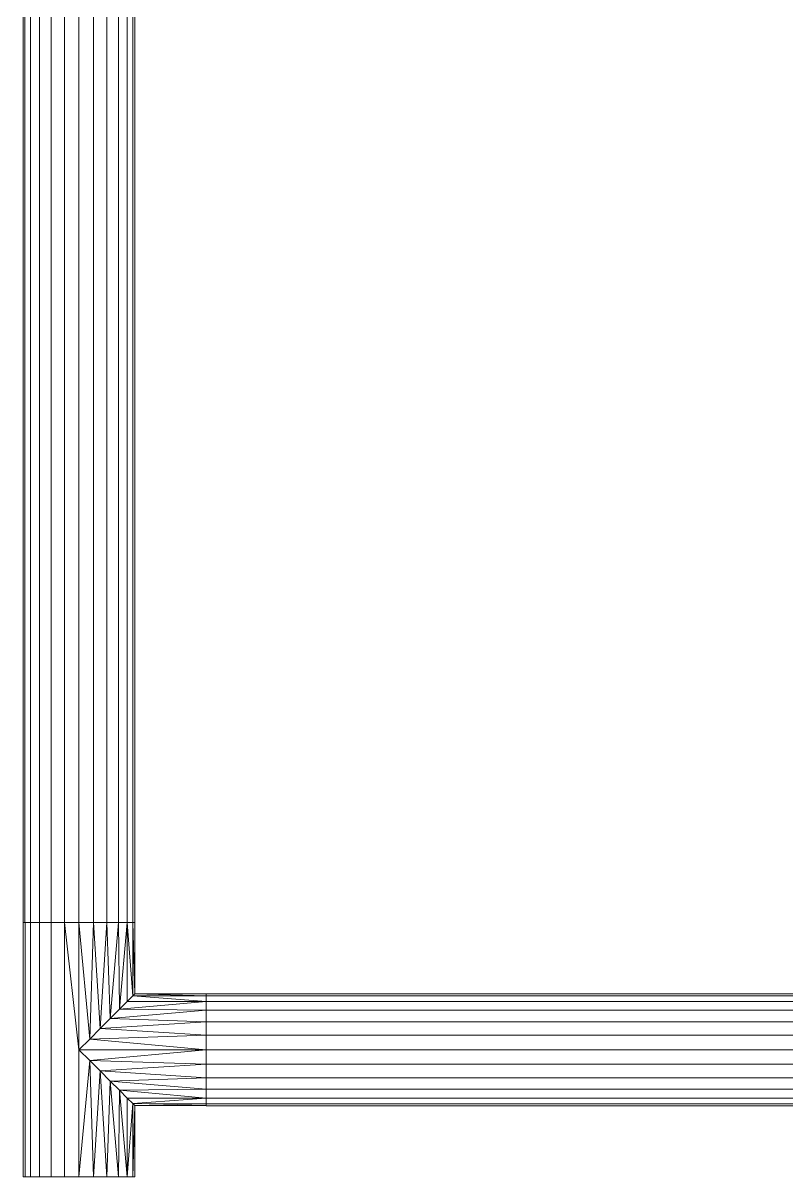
# Model space of a CAD drawing. Header units: inches. Extents: x -3325 to -59, y 5 to 733.
# Drawn here: x -634.7 to -625.71, y 136.16 to 149.74 of the extents above; entities that cross this region are included whole.
import ezdxf

# ---------------------------------------------------------------- set-up
doc = ezdxf.new("R2010")
doc.units = ezdxf.units.IN
doc.header["$MEASUREMENT"] = 0
doc.layers.add('P-PIPE', color=10, linetype='Continuous', lineweight=9)

# ---------------------------------------------------------------- blocks, each defined once
blk = doc.blocks.new('Tee - Welded - Generic - Standard-1086689-06 - Fifth Level')
at = {"layer": 'P-PIPE'}
mesh = blk.add_polyface(dxfattribs=at)
corners = [(-1.496, -0.657), (-1.496, -0.635, 0.17), (-1.496, -0.569, 0.329), (-1.496, -0.465, 0.465), (-1.496, -0.329, 0.569), (-1.496, -0.17, 0.635), (-1.496, 0, 0.657), (-1.496, 0.17, 0.635), (-1.496, 0.329, 0.569), (-1.496, 0.465, 0.465), (-1.496, 0.569, 0.329), (-1.496, 0.635, 0.17), (-1.496, 0.657), (-1.496, 0.635, -0.17), (-1.496, 0.569, -0.329), (-1.496, 0.465, -0.465), (-1.496, 0.329, -0.569), (-1.496, 0.17, -0.635), (-1.496, 0, -0.657), (-1.496, -0.17, -0.635), (-1.496, -0.329, -0.569), (-1.496, -0.465, -0.465), (-1.496, -0.569, -0.329), (-1.496, -0.635, -0.17)]
mesh.append_faces([[corners[k] for k in face] for face in [(20, 17, 18, 19)]], dxfattribs={"vtx0": -1})
mesh.append_faces([[corners[k] for k in face] for face in [(23, 17, 20), (11, 23, 8, 10)]], dxfattribs={"vtx0": -1, "vtx1": -1, "vtx2": -1})
mesh.append_faces([[corners[k] for k in face] for face in [(17, 23, 11, 14)]], dxfattribs={"vtx0": -1, "vtx1": -1, "vtx2": -1, "vtx3": -1})
mesh.append_faces([[corners[k] for k in face] for face in [(16, 17, 14, 15), (9, 10, 8)]], dxfattribs={"vtx1": -1})
mesh.append_faces([[corners[k] for k in face] for face in [(7, 8, 3, 6)]], dxfattribs={"vtx1": -1, "vtx2": -1})
mesh.append_faces([[corners[k] for k in face] for face in [(23, 0, 3, 8)]], dxfattribs={"vtx1": -1, "vtx2": -1, "vtx3": -1})
mesh.append_faces([[corners[k] for k in face] for face in [(12, 13, 14, 11)]], dxfattribs={"vtx2": -1})
mesh.append_faces([[corners[k] for k in face] for face in [(20, 21, 22, 23), (0, 1, 2, 3), (3, 4, 5, 6)]], dxfattribs={"vtx3": -1})
mesh = blk.add_polyface(dxfattribs=at)
corners = [(-1.496, 0.657), (-1.496, 0.635, 0.17), (-1.496, 0.569, 0.329), (-1.496, 0.465, 0.465), (-1.496, 0.329, 0.569), (-1.496, 0.17, 0.635), (-1.496, 0, 0.657), (-1.496, -0.17, 0.635), (-1.496, -0.329, 0.569), (-1.496, -0.465, 0.465), (-1.496, -0.569, 0.329), (-1.496, -0.635, 0.17), (-1.496, -0.657), (-0.657, -0.657), (-0.634, -0.634, 0.175), (-0.569, -0.569, 0.329), (-0.477, -0.477, 0.452), (-0.369, -0.369, 0.545), (-0.25, -0.25, 0.608), (-0.126, -0.126, 0.645), (0, 0, 0.657), (0.126, -0.126, 0.645), (0.25, -0.25, 0.608), (0.369, -0.369, 0.545), (0.477, -0.477, 0.452), (0.569, -0.569, 0.329), (0.634, -0.634, 0.175), (0.657, -0.657), (1.496, -0.657), (1.496, -0.635, 0.17), (1.496, -0.569, 0.329), (1.496, -0.465, 0.465), (1.496, -0.329, 0.569), (1.496, -0.17, 0.635), (1.496, 0, 0.657), (1.496, 0.17, 0.635), (1.496, 0.329, 0.569), (1.496, 0.465, 0.465), (1.496, 0.569, 0.329), (1.496, 0.635, 0.17), (1.496, 0.657)]
mesh.append_faces([[corners[k] for k in face] for face in [(13, 11, 12)]], dxfattribs={"vtx0": -1})
mesh.append_faces([[corners[k] for k in face] for face in [(27, 29, 26), (25, 30, 24), (11, 14, 10), (9, 17, 8), (16, 10, 15), (23, 32, 22), (21, 34, 20), (22, 33, 21), (33, 22, 32), (19, 7, 18), (7, 19, 6)]], dxfattribs={"vtx0": -1, "vtx1": -1})
mesh.append_faces([[corners[k] for k in face] for face in [(30, 25, 26), (24, 30, 31), (8, 17, 18), (21, 33, 34), (18, 7, 8), (20, 5, 6)]], dxfattribs={"vtx0": -1, "vtx2": -1})
mesh.append_faces([[corners[k] for k in face] for face in [(20, 34, 35, 5)]], dxfattribs={"vtx0": -1, "vtx2": -1, "vtx3": -1})
mesh.append_faces([[corners[k] for k in face] for face in [(28, 29, 27)]], dxfattribs={"vtx1": -1})
mesh.append_faces([[corners[k] for k in face] for face in [(29, 30, 26), (31, 32, 23), (23, 24, 31), (13, 14, 11), (14, 15, 10), (16, 17, 9), (9, 10, 16), (19, 20, 6)]], dxfattribs={"vtx1": -1, "vtx2": -1})
mesh.append_faces([[corners[k] for k in face] for face in [(38, 39, 1, 2), (36, 37, 3, 4), (37, 38, 2, 3), (35, 36, 4, 5)]], dxfattribs={"vtx1": -1, "vtx3": -1})
mesh.append_faces([[corners[k] for k in face] for face in [(39, 40, 0, 1)]], dxfattribs={"vtx3": -1})
mesh = blk.add_polyface(dxfattribs=at)
corners = [(-1.496, -0.657), (-1.496, -0.635, -0.17), (-1.496, -0.569, -0.329), (-1.496, -0.465, -0.465), (-1.496, -0.329, -0.569), (-1.496, -0.17, -0.635), (-1.496, 0, -0.657), (-1.496, 0.17, -0.635), (-1.496, 0.329, -0.569), (-1.496, 0.465, -0.465), (-1.496, 0.569, -0.329), (-1.496, 0.635, -0.17), (-1.496, 0.657), (1.496, 0.657), (1.496, 0.635, -0.17), (1.496, 0.569, -0.329), (1.496, 0.465, -0.465), (1.496, 0.329, -0.569), (1.496, 0.17, -0.635), (1.496, 0, -0.657), (1.496, -0.17, -0.635), (1.496, -0.329, -0.569), (1.496, -0.465, -0.465), (1.496, -0.569, -0.329), (1.496, -0.635, -0.17), (1.496, -0.657), (0.657, -0.657), (0.634, -0.634, -0.175), (0.569, -0.569, -0.329), (0.477, -0.477, -0.452), (0.369, -0.369, -0.545), (0.25, -0.25, -0.608), (0.126, -0.126, -0.645), (0, 0, -0.657), (-0.126, -0.126, -0.645), (-0.25, -0.25, -0.608), (-0.369, -0.369, -0.545), (-0.477, -0.477, -0.452), (-0.569, -0.569, -0.329), (-0.634, -0.634, -0.175), (-0.657, -0.657)]
mesh.append_faces([[corners[k] for k in face] for face in [(1, 40, 0)]], dxfattribs={"vtx0": -1})
mesh.append_faces([[corners[k] for k in face] for face in [(33, 19, 32), (6, 34, 5), (32, 20, 31), (24, 27, 23), (27, 24, 26), (36, 4, 35), (3, 37, 2), (38, 2, 37), (21, 31, 20)]], dxfattribs={"vtx0": -1, "vtx1": -1})
mesh.append_faces([[corners[k] for k in face] for face in [(35, 4, 5), (6, 33, 34), (23, 28, 29), (29, 22, 23), (21, 30, 31), (23, 27, 28), (36, 3, 4), (3, 36, 37), (39, 1, 2)]], dxfattribs={"vtx0": -1, "vtx2": -1})
mesh.append_faces([[corners[k] for k in face] for face in [(13, 14, 11, 12)]], dxfattribs={"vtx1": -1})
mesh.append_faces([[corners[k] for k in face] for face in [(19, 20, 32), (34, 35, 5), (6, 7, 33), (21, 22, 30), (29, 30, 22), (39, 40, 1), (38, 39, 2)]], dxfattribs={"vtx1": -1, "vtx2": -1})
mesh.append_faces([[corners[k] for k in face] for face in [(18, 19, 33, 7)]], dxfattribs={"vtx1": -1, "vtx2": -1, "vtx3": -1})
mesh.append_faces([[corners[k] for k in face] for face in [(15, 16, 9, 10), (14, 15, 10, 11), (16, 17, 8, 9), (17, 18, 7, 8)]], dxfattribs={"vtx1": -1, "vtx3": -1})
mesh.append_faces([[corners[k] for k in face] for face in [(24, 25, 26)]], dxfattribs={"vtx2": -1})
mesh = blk.add_polyface(dxfattribs=at)
corners = [(1.496, -0.657), (1.496, -0.635, -0.17), (1.496, -0.569, -0.329), (1.496, -0.465, -0.465), (1.496, -0.329, -0.569), (1.496, -0.17, -0.635), (1.496, 0, -0.657), (1.496, 0.17, -0.635), (1.496, 0.329, -0.569), (1.496, 0.465, -0.465), (1.496, 0.569, -0.329), (1.496, 0.635, -0.17), (1.496, 0.657), (1.496, 0.635, 0.17), (1.496, 0.569, 0.329), (1.496, 0.465, 0.465), (1.496, 0.329, 0.569), (1.496, 0.17, 0.635), (1.496, 0, 0.657), (1.496, -0.17, 0.635), (1.496, -0.329, 0.569), (1.496, -0.465, 0.465), (1.496, -0.569, 0.329), (1.496, -0.635, 0.17)]
mesh.append_faces([[corners[k] for k in face] for face in [(7, 5, 6), (10, 8, 9), (4, 2, 3), (16, 14, 15), (23, 21, 22)]], dxfattribs={"vtx0": -1})
mesh.append_faces([[corners[k] for k in face] for face in [(1, 5, 0)]], dxfattribs={"vtx0": -1, "vtx1": -1})
mesh.append_faces([[corners[k] for k in face] for face in [(5, 10, 11, 0), (23, 12, 13, 21)]], dxfattribs={"vtx0": -1, "vtx2": -1, "vtx3": -1})
mesh.append_faces([[corners[k] for k in face] for face in [(21, 16, 17, 18)]], dxfattribs={"vtx0": -1, "vtx3": -1})
mesh.append_faces([[corners[k] for k in face] for face in [(7, 8, 10, 5), (13, 14, 16, 21)]], dxfattribs={"vtx1": -1, "vtx2": -1, "vtx3": -1})
mesh.append_faces([[corners[k] for k in face] for face in [(4, 5, 1, 2), (23, 0, 11, 12)]], dxfattribs={"vtx1": -1, "vtx3": -1})
mesh.append_faces([[corners[k] for k in face] for face in [(19, 20, 21, 18)]], dxfattribs={"vtx2": -1})
mesh = blk.add_polyface(dxfattribs=at)
corners = [(-0.657, -1.496), (-0.635, -1.496, 0.17), (-0.569, -1.496, 0.329), (-0.465, -1.496, 0.465), (-0.329, -1.496, 0.569), (-0.17, -1.496, 0.635), (0, -1.496, 0.657), (0.17, -1.496, 0.635), (0.329, -1.496, 0.569), (0.465, -1.496, 0.465), (0.569, -1.496, 0.329), (0.635, -1.496, 0.17), (0.657, -1.496), (0.657, -0.657), (0.634, -0.634, 0.175), (0.569, -0.569, 0.329), (0.477, -0.477, 0.452), (0.369, -0.369, 0.545), (0.25, -0.25, 0.608), (0.126, -0.126, 0.645), (0, 0, 0.657), (-0.126, -0.126, 0.645), (-0.25, -0.25, 0.608), (-0.369, -0.369, 0.545), (-0.477, -0.477, 0.452), (-0.569, -0.569, 0.329), (-0.634, -0.634, 0.175), (-0.657, -0.657)]
mesh.append_faces([[corners[k] for k in face] for face in [(13, 11, 12)]], dxfattribs={"vtx0": -1})
mesh.append_faces([[corners[k] for k in face] for face in [(22, 5, 21), (24, 3, 23), (8, 18, 7), (17, 9, 16)]], dxfattribs={"vtx0": -1, "vtx1": -1})
mesh.append_faces([[corners[k] for k in face] for face in [(24, 2, 3), (26, 1, 2), (22, 4, 5), (6, 20, 21), (21, 5, 6), (19, 6, 7), (16, 9, 10), (17, 8, 9), (6, 19, 20)]], dxfattribs={"vtx0": -1, "vtx2": -1})
mesh.append_faces([[corners[k] for k in face] for face in [(26, 27, 1), (3, 4, 23), (25, 26, 2), (24, 25, 2), (22, 23, 4), (10, 11, 14), (18, 19, 7), (17, 18, 8), (13, 14, 11), (15, 16, 10), (14, 15, 10)]], dxfattribs={"vtx1": -1, "vtx2": -1})
mesh.append_faces([[corners[k] for k in face] for face in [(27, 0, 1)]], dxfattribs={"vtx2": -1})
mesh = blk.add_polyface(dxfattribs=at)
corners = [(0.657, -1.496), (0.635, -1.496, -0.17), (0.569, -1.496, -0.329), (0.465, -1.496, -0.465), (0.329, -1.496, -0.569), (0.17, -1.496, -0.635), (0, -1.496, -0.657), (-0.17, -1.496, -0.635), (-0.329, -1.496, -0.569), (-0.465, -1.496, -0.465), (-0.569, -1.496, -0.329), (-0.635, -1.496, -0.17), (-0.657, -1.496), (-0.657, -0.657), (-0.634, -0.634, -0.175), (-0.569, -0.569, -0.329), (-0.477, -0.477, -0.452), (-0.369, -0.369, -0.545), (-0.25, -0.25, -0.608), (-0.126, -0.126, -0.645), (0, 0, -0.657), (0.126, -0.126, -0.645), (0.25, -0.25, -0.608), (0.369, -0.369, -0.545), (0.477, -0.477, -0.452), (0.569, -0.569, -0.329), (0.634, -0.634, -0.175), (0.657, -0.657)]
mesh.append_faces([[corners[k] for k in face] for face in [(13, 11, 12)]], dxfattribs={"vtx0": -1})
mesh.append_faces([[corners[k] for k in face] for face in [(22, 5, 21), (24, 3, 23), (8, 18, 7), (17, 9, 16)]], dxfattribs={"vtx0": -1, "vtx1": -1})
mesh.append_faces([[corners[k] for k in face] for face in [(24, 2, 3), (26, 1, 2), (22, 4, 5), (6, 20, 21), (21, 5, 6), (19, 6, 7), (16, 9, 10), (17, 8, 9), (6, 19, 20)]], dxfattribs={"vtx0": -1, "vtx2": -1})
mesh.append_faces([[corners[k] for k in face] for face in [(0, 1, 27)]], dxfattribs={"vtx1": -1})
mesh.append_faces([[corners[k] for k in face] for face in [(26, 27, 1), (3, 4, 23), (25, 26, 2), (24, 25, 2), (22, 23, 4), (10, 11, 14), (18, 19, 7), (17, 18, 8), (13, 14, 11), (15, 16, 10), (14, 15, 10)]], dxfattribs={"vtx1": -1, "vtx2": -1})
mesh = blk.add_polyface(dxfattribs=at)
corners = [(-0.657, -1.496), (-0.635, -1.496, -0.17), (-0.569, -1.496, -0.329), (-0.465, -1.496, -0.465), (-0.329, -1.496, -0.569), (-0.17, -1.496, -0.635), (0, -1.496, -0.657), (0.17, -1.496, -0.635), (0.329, -1.496, -0.569), (0.465, -1.496, -0.465), (0.569, -1.496, -0.329), (0.635, -1.496, -0.17), (0.657, -1.496), (0.635, -1.496, 0.17), (0.569, -1.496, 0.329), (0.465, -1.496, 0.465), (0.329, -1.496, 0.569), (0.17, -1.496, 0.635), (0, -1.496, 0.657), (-0.17, -1.496, 0.635), (-0.329, -1.496, 0.569), (-0.465, -1.496, 0.465), (-0.569, -1.496, 0.329), (-0.635, -1.496, 0.17)]
mesh.append_faces([[corners[k] for k in face] for face in [(16, 14, 15), (13, 11, 12)]], dxfattribs={"vtx0": -1})
mesh.append_faces([[corners[k] for k in face] for face in [(0, 3, 11, 13)]], dxfattribs={"vtx0": -1, "vtx1": -1, "vtx2": -1, "vtx3": -1})
mesh.append_faces([[corners[k] for k in face] for face in [(16, 0, 13, 14), (21, 0, 16, 17)]], dxfattribs={"vtx0": -1, "vtx1": -1, "vtx3": -1})
mesh.append_faces([[corners[k] for k in face] for face in [(5, 8, 9, 11)]], dxfattribs={"vtx0": -1, "vtx2": -1, "vtx3": -1})
mesh.append_faces([[corners[k] for k in face] for face in [(17, 18, 21)]], dxfattribs={"vtx1": -1, "vtx2": -1})
mesh.append_faces([[corners[k] for k in face] for face in [(6, 7, 8, 5), (9, 10, 11), (22, 23, 0, 21), (19, 20, 21, 18)]], dxfattribs={"vtx2": -1})
mesh.append_faces([[corners[k] for k in face] for face in [(3, 4, 5, 11)]], dxfattribs={"vtx2": -1, "vtx3": -1})
mesh.append_faces([[corners[k] for k in face] for face in [(0, 1, 2, 3)]], dxfattribs={"vtx3": -1})

msp = doc.modelspace()

# ---------------------------------------------------------------- linework, layer by layer
at = {"layer": 'P-PIPE', "color": 1}
for p, q in [((-634.044, 202.016, 1084), (-634.044, 139.153, 1084)), ((-634.044, 202.016, 1084), (-634.044, 139.153, 1084)), ((-634.044, 139.153, 1084), (-634.044, 136.161, 1084)), ((-632.548, 137.657, 1084), (-634.044, 137.657, 1084)), ((-619.961, 137.657, 1084), (-632.548, 137.657, 1084)), ((-619.961, 137.657, 1084), (-632.548, 137.657, 1084))]:
    msp.add_line(p, q, dxfattribs=at)

# ---------------------------------------------------------------- block references
at = {"layer": 'P-PIPE', "color": 1, "extrusion": (0, 0, -1), "rotation": 270}
msp.add_blockref('Tee - Welded - Generic - Standard-1086689-06 - Fifth Level', (634.044, 137.657, -1084), dxfattribs=at)

# ---------------------------------------------------------------- meshes
at = {"layer": 'P-PIPE', "color": 1}
mesh = msp.add_polyface(dxfattribs=at)
corners = [(-634.044, 202.016, 1084.657), (-634.215, 202.016, 1084.635), (-634.373, 202.016, 1084.569), (-634.509, 202.016, 1084.465), (-634.614, 202.016, 1084.329), (-634.68, 202.016, 1084.17), (-634.702, 202.016, 1084), (-634.702, 139.153, 1084), (-634.68, 139.153, 1084.17), (-634.614, 139.153, 1084.329), (-634.509, 139.153, 1084.465), (-634.373, 139.153, 1084.569), (-634.215, 139.153, 1084.635), (-634.044, 139.153, 1084.657)]
mesh.append_faces([[corners[k] for k in face] for face in [(8, 9, 4, 5), (3, 4, 9, 10), (11, 12, 1, 2), (2, 3, 10, 11)]], dxfattribs={"vtx1": -1, "vtx3": -1, "color": 1})
mesh.append_faces([[corners[k] for k in face] for face in [(6, 7, 8, 5)]], dxfattribs={"vtx2": -1, "color": 1})
mesh.append_faces([[corners[k] for k in face] for face in [(12, 13, 0, 1)]], dxfattribs={"vtx3": -1, "color": 1})
mesh = msp.add_polyface(dxfattribs=at)
corners = [(-634.702, 202.016, 1084), (-634.68, 202.016, 1083.83), (-634.614, 202.016, 1083.671), (-634.509, 202.016, 1083.535), (-634.373, 202.016, 1083.431), (-634.215, 202.016, 1083.365), (-634.044, 202.016, 1083.342), (-634.044, 139.153, 1083.342), (-634.215, 139.153, 1083.365), (-634.373, 139.153, 1083.431), (-634.509, 139.153, 1083.535), (-634.614, 139.153, 1083.671), (-634.68, 139.153, 1083.83), (-634.702, 139.153, 1084)]
mesh.append_faces([[corners[k] for k in face] for face in [(7, 8, 5, 6)]], dxfattribs={"vtx1": -1, "color": 1})
mesh.append_faces([[corners[k] for k in face] for face in [(8, 9, 4, 5), (3, 4, 9, 10), (11, 12, 1, 2), (2, 3, 10, 11)]], dxfattribs={"vtx1": -1, "vtx3": -1, "color": 1})
mesh.append_faces([[corners[k] for k in face] for face in [(12, 13, 0, 1)]], dxfattribs={"vtx3": -1, "color": 1})
mesh = msp.add_polyface(dxfattribs=at)
corners = [(-633.387, 202.016, 1084), (-633.409, 202.016, 1084.17), (-633.475, 202.016, 1084.329), (-633.58, 202.016, 1084.465), (-633.716, 202.016, 1084.569), (-633.874, 202.016, 1084.635), (-634.044, 202.016, 1084.657), (-634.044, 139.153, 1084.657), (-633.874, 139.153, 1084.635), (-633.716, 139.153, 1084.569), (-633.58, 139.153, 1084.465), (-633.475, 139.153, 1084.329), (-633.409, 139.153, 1084.17), (-633.387, 139.153, 1084)]
mesh.append_faces([[corners[k] for k in face] for face in [(7, 8, 5, 6)]], dxfattribs={"vtx1": -1, "color": 1})
mesh.append_faces([[corners[k] for k in face] for face in [(8, 9, 4, 5), (3, 4, 9, 10), (11, 12, 1, 2), (2, 3, 10, 11)]], dxfattribs={"vtx1": -1, "vtx3": -1, "color": 1})
mesh.append_faces([[corners[k] for k in face] for face in [(12, 13, 0, 1)]], dxfattribs={"vtx3": -1, "color": 1})
mesh = msp.add_polyface(dxfattribs=at)
corners = [(-634.044, 202.016, 1083.342), (-633.874, 202.016, 1083.365), (-633.716, 202.016, 1083.431), (-633.58, 202.016, 1083.535), (-633.475, 202.016, 1083.671), (-633.409, 202.016, 1083.83), (-633.387, 202.016, 1084), (-633.387, 139.153, 1084), (-633.409, 139.153, 1083.83), (-633.475, 139.153, 1083.671), (-633.58, 139.153, 1083.535), (-633.716, 139.153, 1083.431), (-633.874, 139.153, 1083.365), (-634.044, 139.153, 1083.342)]
mesh.append_faces([[corners[k] for k in face] for face in [(7, 8, 5, 6)]], dxfattribs={"vtx1": -1, "color": 1})
mesh.append_faces([[corners[k] for k in face] for face in [(8, 9, 4, 5), (3, 4, 9, 10), (11, 12, 1, 2), (2, 3, 10, 11)]], dxfattribs={"vtx1": -1, "vtx3": -1, "color": 1})
mesh.append_faces([[corners[k] for k in face] for face in [(12, 13, 0, 1)]], dxfattribs={"vtx3": -1, "color": 1})
mesh = msp.add_polyface(dxfattribs=at)
corners = [(-634.702, 139.153, 1084), (-634.68, 139.153, 1083.83), (-634.614, 139.153, 1083.671), (-634.509, 139.153, 1083.535), (-634.373, 139.153, 1083.431), (-634.215, 139.153, 1083.365), (-634.044, 139.153, 1083.342), (-633.874, 139.153, 1083.365), (-633.716, 139.153, 1083.431), (-633.58, 139.153, 1083.535), (-633.475, 139.153, 1083.671), (-633.409, 139.153, 1083.83), (-633.387, 139.153, 1084), (-633.409, 139.153, 1084.17), (-633.475, 139.153, 1084.329), (-633.58, 139.153, 1084.465), (-633.716, 139.153, 1084.569), (-633.874, 139.153, 1084.635), (-634.044, 139.153, 1084.657), (-634.215, 139.153, 1084.635), (-634.373, 139.153, 1084.569), (-634.509, 139.153, 1084.465), (-634.614, 139.153, 1084.329), (-634.68, 139.153, 1084.17)]
mesh.append_faces([[corners[k] for k in face] for face in [(5, 3, 4), (11, 9, 10), (9, 7, 8)]], dxfattribs={"vtx0": -1, "color": 1})
mesh.append_faces([[corners[k] for k in face] for face in [(21, 9, 13, 16), (9, 21, 3, 5)]], dxfattribs={"vtx0": -1, "vtx1": -1, "vtx2": -1, "vtx3": -1, "color": 1})
mesh.append_faces([[corners[k] for k in face] for face in [(17, 18, 19, 16), (14, 15, 16, 13), (23, 0, 1)]], dxfattribs={"vtx2": -1, "color": 1})
mesh.append_faces([[corners[k] for k in face] for face in [(19, 20, 21, 16), (21, 22, 23, 1), (1, 2, 3, 21), (5, 6, 7, 9), (11, 12, 13, 9)]], dxfattribs={"vtx2": -1, "vtx3": -1, "color": 1})
mesh = msp.add_polyface(dxfattribs=at)
corners = [(-632.548, 138.314, 1084), (-632.548, 138.292, 1083.83), (-632.548, 138.226, 1083.671), (-632.548, 138.122, 1083.535), (-632.548, 137.986, 1083.431), (-632.548, 137.827, 1083.365), (-632.548, 137.657, 1083.342), (-632.548, 137.487, 1083.365), (-632.548, 137.328, 1083.431), (-632.548, 137.192, 1083.535), (-632.548, 137.087, 1083.671), (-632.548, 137.022, 1083.83), (-632.548, 136.999, 1084), (-632.548, 137.022, 1084.17), (-632.548, 137.087, 1084.329), (-632.548, 137.192, 1084.465), (-632.548, 137.328, 1084.569), (-632.548, 137.487, 1084.635), (-632.548, 137.657, 1084.657), (-632.548, 137.827, 1084.635), (-632.548, 137.986, 1084.569), (-632.548, 138.122, 1084.465), (-632.548, 138.226, 1084.329), (-632.548, 138.292, 1084.17)]
mesh.append_faces([[corners[k] for k in face] for face in [(7, 4, 5, 6), (16, 14, 15)]], dxfattribs={"vtx0": -1, "color": 1})
mesh.append_faces([[corners[k] for k in face] for face in [(8, 4, 7)]], dxfattribs={"vtx0": -1, "vtx1": -1, "color": 1})
mesh.append_faces([[corners[k] for k in face] for face in [(3, 9, 21, 0), (21, 9, 14, 16)]], dxfattribs={"vtx0": -1, "vtx1": -1, "vtx2": -1, "vtx3": -1, "color": 1})
mesh.append_faces([[corners[k] for k in face] for face in [(9, 12, 13, 14)]], dxfattribs={"vtx0": -1, "vtx3": -1, "color": 1})
mesh.append_faces([[corners[k] for k in face] for face in [(11, 12, 9, 10)]], dxfattribs={"vtx1": -1, "color": 1})
mesh.append_faces([[corners[k] for k in face] for face in [(20, 21, 16, 19)]], dxfattribs={"vtx1": -1, "vtx2": -1, "color": 1})
mesh.append_faces([[corners[k] for k in face] for face in [(3, 4, 8, 9)]], dxfattribs={"vtx1": -1, "vtx3": -1, "color": 1})
mesh.append_faces([[corners[k] for k in face] for face in [(1, 2, 3, 0), (17, 18, 19, 16)]], dxfattribs={"vtx2": -1, "color": 1})
mesh.append_faces([[corners[k] for k in face] for face in [(21, 22, 23, 0)]], dxfattribs={"vtx3": -1, "color": 1})
mesh = msp.add_polyface(dxfattribs=at)
corners = [(-619.961, 137.657, 1084.657), (-619.961, 137.827, 1084.635), (-619.961, 137.986, 1084.569), (-619.961, 138.122, 1084.465), (-619.961, 138.226, 1084.329), (-619.961, 138.292, 1084.17), (-619.961, 138.314, 1084), (-632.548, 138.314, 1084), (-632.548, 138.292, 1084.17), (-632.548, 138.226, 1084.329), (-632.548, 138.122, 1084.465), (-632.548, 137.986, 1084.569), (-632.548, 137.827, 1084.635), (-632.548, 137.657, 1084.657)]
mesh.append_faces([[corners[k] for k in face] for face in [(8, 9, 4, 5), (3, 4, 9, 10), (11, 12, 1, 2), (2, 3, 10, 11)]], dxfattribs={"vtx1": -1, "vtx3": -1, "color": 1})
mesh.append_faces([[corners[k] for k in face] for face in [(6, 7, 8, 5)]], dxfattribs={"vtx2": -1, "color": 1})
mesh.append_faces([[corners[k] for k in face] for face in [(12, 13, 0, 1)]], dxfattribs={"vtx3": -1, "color": 1})
mesh = msp.add_polyface(dxfattribs=at)
corners = [(-619.961, 138.314, 1084), (-619.961, 138.292, 1083.83), (-619.961, 138.226, 1083.671), (-619.961, 138.122, 1083.535), (-619.961, 137.986, 1083.431), (-619.961, 137.827, 1083.365), (-619.961, 137.657, 1083.342), (-632.548, 137.657, 1083.342), (-632.548, 137.827, 1083.365), (-632.548, 137.986, 1083.431), (-632.548, 138.122, 1083.535), (-632.548, 138.226, 1083.671), (-632.548, 138.292, 1083.83), (-632.548, 138.314, 1084)]
mesh.append_faces([[corners[k] for k in face] for face in [(7, 8, 5, 6)]], dxfattribs={"vtx1": -1, "color": 1})
mesh.append_faces([[corners[k] for k in face] for face in [(8, 9, 4, 5), (3, 4, 9, 10), (11, 12, 1, 2), (2, 3, 10, 11)]], dxfattribs={"vtx1": -1, "vtx3": -1, "color": 1})
mesh.append_faces([[corners[k] for k in face] for face in [(12, 13, 0, 1)]], dxfattribs={"vtx3": -1, "color": 1})
mesh = msp.add_polyface(dxfattribs=at)
corners = [(-619.961, 136.999, 1084), (-619.961, 137.022, 1084.17), (-619.961, 137.087, 1084.329), (-619.961, 137.192, 1084.465), (-619.961, 137.328, 1084.569), (-619.961, 137.487, 1084.635), (-619.961, 137.657, 1084.657), (-632.548, 137.657, 1084.657), (-632.548, 137.487, 1084.635), (-632.548, 137.328, 1084.569), (-632.548, 137.192, 1084.465), (-632.548, 137.087, 1084.329), (-632.548, 137.022, 1084.17), (-632.548, 136.999, 1084)]
mesh.append_faces([[corners[k] for k in face] for face in [(7, 8, 5, 6)]], dxfattribs={"vtx1": -1, "color": 1})
mesh.append_faces([[corners[k] for k in face] for face in [(8, 9, 4, 5), (3, 4, 9, 10), (11, 12, 1, 2), (2, 3, 10, 11)]], dxfattribs={"vtx1": -1, "vtx3": -1, "color": 1})
mesh.append_faces([[corners[k] for k in face] for face in [(12, 13, 0, 1)]], dxfattribs={"vtx3": -1, "color": 1})
mesh = msp.add_polyface(dxfattribs=at)
corners = [(-619.961, 137.657, 1083.342), (-619.961, 137.487, 1083.365), (-619.961, 137.328, 1083.431), (-619.961, 137.192, 1083.535), (-619.961, 137.087, 1083.671), (-619.961, 137.022, 1083.83), (-619.961, 136.999, 1084), (-632.548, 136.999, 1084), (-632.548, 137.022, 1083.83), (-632.548, 137.087, 1083.671), (-632.548, 137.192, 1083.535), (-632.548, 137.328, 1083.431), (-632.548, 137.487, 1083.365), (-632.548, 137.657, 1083.342)]
mesh.append_faces([[corners[k] for k in face] for face in [(7, 8, 5, 6)]], dxfattribs={"vtx1": -1, "color": 1})
mesh.append_faces([[corners[k] for k in face] for face in [(8, 9, 4, 5), (3, 4, 9, 10), (11, 12, 1, 2), (2, 3, 10, 11)]], dxfattribs={"vtx1": -1, "vtx3": -1, "color": 1})
mesh.append_faces([[corners[k] for k in face] for face in [(12, 13, 0, 1)]], dxfattribs={"vtx3": -1, "color": 1})

doc.saveas('drawing.dxf')
